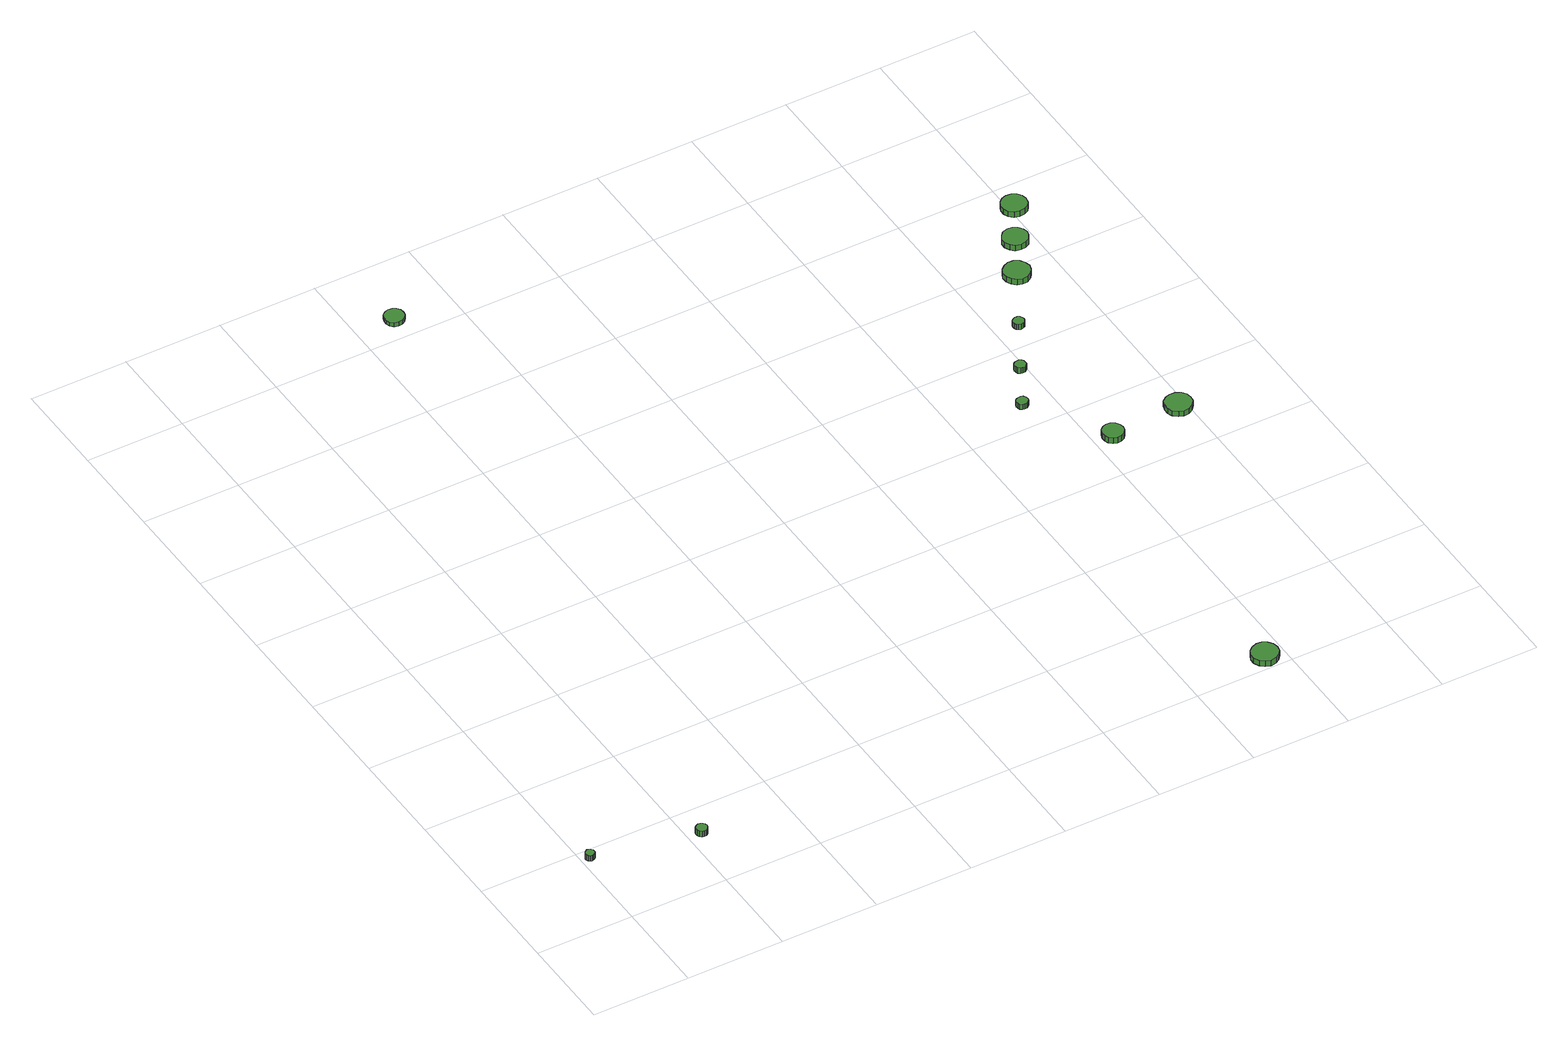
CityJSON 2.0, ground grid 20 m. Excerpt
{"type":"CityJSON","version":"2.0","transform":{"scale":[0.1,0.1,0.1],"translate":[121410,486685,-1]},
"CityObjects":{
"tree1":{"type":"SolitaryVegetationObject","attributes":{"function":"something"},"geometry":[{"type":"MultiSurface","lod":"1","boundaries":[[[0,1,2,3,4,5,6,7,8,9,10,11,12,13,14]],[[15,16,17,18,19,20,21,22,23,24,25,26,27,28,29]],[[0,29,28,1]],[[1,28,27,2]],[[2,27,26,3]],[[3,26,25,4]],[[4,25,24,5]],[[5,24,23,6]],[[6,23,22,7]],[[7,22,21,8]],[[8,21,20,9]],[[9,20,19,10]],[[10,19,18,11]],[[11,18,17,12]],[[12,17,16,13]],[[13,16,15,14]],[[14,15,29,0]]]}]},
"tree2":{"type":"SolitaryVegetationObject","attributes":{"function":"something"},"geometry":[{"type":"MultiSurface","lod":"1","boundaries":[[[30,31,32,33,34,35,36,37,38,39,40,41,42,43,44]],[[45,46,47,48,49,50,51,52,53,54,55,56,57,58,59]],[[30,59,58,31]],[[31,58,57,32]],[[32,57,56,33]],[[33,56,55,34]],[[34,55,54,35]],[[35,54,53,36]],[[36,53,52,37]],[[37,52,51,38]],[[38,51,50,39]],[[39,50,49,40]],[[40,49,48,41]],[[41,48,47,42]],[[42,47,46,43]],[[43,46,45,44]],[[44,45,59,30]]]}]},
"tree3":{"type":"SolitaryVegetationObject","attributes":{"function":"something"},"geometry":[{"type":"MultiSurface","lod":"1","boundaries":[[[60,61,62,63,64,65,66,67,68,69,70,71,72,73,74]],[[75,76,77,78,79,80,81,82,83,84,85,86,87,88,89]],[[60,89,88,61]],[[61,88,87,62]],[[62,87,86,63]],[[63,86,85,64]],[[64,85,84,65]],[[65,84,83,66]],[[66,83,82,67]],[[67,82,81,68]],[[68,81,80,69]],[[69,80,79,70]],[[70,79,78,71]],[[71,78,77,72]],[[72,77,76,73]],[[73,76,75,74]],[[74,75,89,60]]]}]},
"tree4":{"type":"SolitaryVegetationObject","attributes":{"function":"something"},"geometry":[{"type":"MultiSurface","lod":"1","boundaries":[[[90,91,92,93,94,95,96,97,98,99,100,101,102,103,104]],[[105,106,107,108,109,110,111,112,113,114,115,116,117,118,119]],[[90,119,118,91]],[[91,118,117,92]],[[92,117,116,93]],[[93,116,115,94]],[[94,115,114,95]],[[95,114,113,96]],[[96,113,112,97]],[[97,112,111,98]],[[98,111,110,99]],[[99,110,109,100]],[[100,109,108,101]],[[101,108,107,102]],[[102,107,106,103]],[[103,106,105,104]],[[104,105,119,90]]]}]},
"tree5":{"type":"SolitaryVegetationObject","attributes":{"function":"something"},"geometry":[{"type":"MultiSurface","lod":"1","boundaries":[[[120,121,122,123,124,125,126,127,128,129,130,131,132,133,134]],[[135,136,137,138,139,140,141,142,143,144,145,146,147,148,149]],[[120,149,148,121]],[[121,148,147,122]],[[122,147,146,123]],[[123,146,145,124]],[[124,145,144,125]],[[125,144,143,126]],[[126,143,142,127]],[[127,142,141,128]],[[128,141,140,129]],[[129,140,139,130]],[[130,139,138,131]],[[131,138,137,132]],[[132,137,136,133]],[[133,136,135,134]],[[134,135,149,120]]]}]},
"tree6":{"type":"SolitaryVegetationObject","attributes":{"function":"something"},"geometry":[{"type":"MultiSurface","lod":"1","boundaries":[[[150,151,152,153,154,155,156,157,158,159,160,161,162,163,164]],[[165,166,167,168,169,170,171,172,173,174,175,176,177,178,179]],[[150,179,178,151]],[[151,178,177,152]],[[152,177,176,153]],[[153,176,175,154]],[[154,175,174,155]],[[155,174,173,156]],[[156,173,172,157]],[[157,172,171,158]],[[158,171,170,159]],[[159,170,169,160]],[[160,169,168,161]],[[161,168,167,162]],[[162,167,166,163]],[[163,166,165,164]],[[164,165,179,150]]]}]},
"tree7":{"type":"SolitaryVegetationObject","attributes":{"function":"something"},"geometry":[{"type":"MultiSurface","lod":"1","boundaries":[[[180,181,182,183,184,185,186,187,188,189,190,191,192,193,194]],[[195,196,197,198,199,200,201,202,203,204,205,206,207,208,209]],[[180,209,208,181]],[[181,208,207,182]],[[182,207,206,183]],[[183,206,205,184]],[[184,205,204,185]],[[185,204,203,186]],[[186,203,202,187]],[[187,202,201,188]],[[188,201,200,189]],[[189,200,199,190]],[[190,199,198,191]],[[191,198,197,192]],[[192,197,196,193]],[[193,196,195,194]],[[194,195,209,180]]]}]},
"tree8":{"type":"SolitaryVegetationObject","attributes":{"function":"something"},"geometry":[{"type":"MultiSurface","lod":"1","boundaries":[[[210,211,212,213,214,215,216,217,218,219,220,221,222,223,224]],[[225,226,227,228,229,230,231,232,233,234,235,236,237,238,239]],[[210,239,238,211]],[[211,238,237,212]],[[212,237,236,213]],[[213,236,235,214]],[[214,235,234,215]],[[215,234,233,216]],[[216,233,232,217]],[[217,232,231,218]],[[218,231,230,219]],[[219,230,229,220]],[[220,229,228,221]],[[221,228,227,222]],[[222,227,226,223]],[[223,226,225,224]],[[224,225,239,210]]]}]},
"tree9":{"type":"SolitaryVegetationObject","attributes":{"function":"something"},"geometry":[{"type":"MultiSurface","lod":"1","boundaries":[[[240,241,242,243,244,245,246,247,248,249,250,251,252,253,254]],[[255,256,257,258,259,260,261,262,263,264,265,266,267,268,269]],[[240,269,268,241]],[[241,268,267,242]],[[242,267,266,243]],[[243,266,265,244]],[[244,265,264,245]],[[245,264,263,246]],[[246,263,262,247]],[[247,262,261,248]],[[248,261,260,249]],[[249,260,259,250]],[[250,259,258,251]],[[251,258,257,252]],[[252,257,256,253]],[[253,256,255,254]],[[254,255,269,240]]]}]},
"tree10":{"type":"SolitaryVegetationObject","attributes":{"function":"something"},"geometry":[{"type":"MultiSurface","lod":"1","boundaries":[[[270,271,272,273,274,275,276,277,278,279,280,281,282,283,284]],[[285,286,287,288,289,290,291,292,293,294,295,296,297,298,299]],[[270,299,298,271]],[[271,298,297,272]],[[272,297,296,273]],[[273,296,295,274]],[[274,295,294,275]],[[275,294,293,276]],[[276,293,292,277]],[[277,292,291,278]],[[278,291,290,279]],[[279,290,289,280]],[[280,289,288,281]],[[281,288,287,282]],[[282,287,286,283]],[[283,286,285,284]],[[284,285,299,270]]]}]},
"tree11":{"type":"SolitaryVegetationObject","attributes":{"function":"something"},"geometry":[{"type":"MultiSurface","lod":"1","boundaries":[[[300,301,302,303,304,305,306,307,308,309,310,311,312,313,314]],[[315,316,317,318,319,320,321,322,323,324,325,326,327,328,329]],[[300,329,328,301]],[[301,328,327,302]],[[302,327,326,303]],[[303,326,325,304]],[[304,325,324,305]],[[305,324,323,306]],[[306,323,322,307]],[[307,322,321,308]],[[308,321,320,309]],[[309,320,319,310]],[[310,319,318,311]],[[311,318,317,312]],[[312,317,316,313]],[[313,316,315,314]],[[314,315,329,300]]]}]},
"tree12":{"type":"SolitaryVegetationObject","attributes":{"function":"something"},"geometry":[{"type":"MultiSurface","lod":"1","boundaries":[[[330,331,332,333,334,335,336,337,338,339,340,341,342,343,344]],[[345,346,347,348,349,350,351,352,353,354,355,356,357,358,359]],[[330,359,358,331]],[[331,358,357,332]],[[332,357,356,333]],[[333,356,355,334]],[[334,355,354,335]],[[335,354,353,336]],[[336,353,352,337]],[[337,352,351,338]],[[338,351,350,339]],[[339,350,349,340]],[[340,349,348,341]],[[341,348,347,342]],[[342,347,346,343]],[[343,346,345,344]],[[344,345,359,330]]]}]}
},
"vertices":[
[21,168,31],[21,172,31],[18,175,31],[15,177,31],[11,178,31],[8,176,31],[5,174,31],[3,170,31],[3,167,31],[5,163,31],[8,160,31],[11,159,31],[15,160,31],[18,162,31],[21,165,31],[21,165,18],[18,162,18],[15,160,18],[11,159,18],[8,160,18],[5,163,18],[3,167,18],[3,170,18],[5,174,18],[8,176,18],[11,178,18],[15,177,18],[18,175,18],[21,172,18],[21,168,18],
[238,130,25],[237,135,25],[234,139,25],[230,141,25],[225,142,25],[221,140,25],[217,137,25],[215,133,25],[215,128,25],[217,124,25],[221,120,25],[225,119,25],[230,119,25],[234,122,25],[237,126,25],[237,126,12],[234,122,12],[230,119,12],[225,119,12],[221,120,12],[217,124,12],[215,128,12],[215,133,12],[217,137,12],[221,140,12],[225,142,12],[230,141,12],[234,139,12],[237,135,12],[238,130,12],
[501,1652,16],[500,1660,16],[495,1667,16],[488,1671,16],[479,1672,16],[471,1669,16],[465,1664,16],[462,1656,16],[462,1648,16],[465,1640,16],[471,1634,16],[479,1632,16],[488,1633,16],[495,1637,16],[500,1644,16],[500,1644,7],[495,1637,7],[488,1633,7],[479,1632,7],[471,1634,7],[465,1640,7],[462,1648,7],[462,1656,7],[465,1664,7],[471,1669,7],[479,1672,7],[488,1671,7],[495,1667,7],[500,1660,7],[501,1652,7],
[1387,29,22],[1385,40,22],[1378,49,22],[1369,55,22],[1358,56,22],[1347,52,22],[1339,45,22],[1334,35,22],[1334,24,22],[1339,13,22],[1347,6,22],[1358,2,22],[1369,4,22],[1378,9,22],[1385,18,22],[1385,18,9],[1378,9,9],[1369,4,9],[1358,2,9],[1347,6,9],[1339,13,9],[1334,24,9],[1334,35,9],[1339,45,9],[1347,52,9],[1358,56,9],[1369,55,9],[1378,49,9],[1385,40,9],[1387,29,9],
[1351,857,22],[1350,862,22],[1347,866,22],[1343,868,22],[1338,868,22],[1334,867,22],[1330,864,22],[1328,859,22],[1328,855,22],[1330,850,22],[1334,847,22],[1338,846,22],[1343,846,22],[1347,849,22],[1350,852,22],[1350,852,10],[1347,849,10],[1343,846,10],[1338,846,10],[1334,847,10],[1330,850,10],[1328,855,10],[1328,859,10],[1330,864,10],[1334,867,10],[1338,868,10],[1343,868,10],[1347,866,10],[1350,862,10],[1351,857,10],
[1458,697,25],[1456,706,25],[1451,713,25],[1443,718,25],[1434,719,25],[1426,716,25],[1419,710,25],[1416,702,25],[1416,693,25],[1419,685,25],[1426,679,25],[1434,676,25],[1443,677,25],[1451,681,25],[1456,689,25],[1456,689,12],[1451,681,12],[1443,677,12],[1434,676,12],[1426,679,12],[1419,685,12],[1416,693,12],[1416,702,12],[1419,710,12],[1426,716,12],[1434,719,12],[1443,718,12],[1451,713,12],[1456,706,12],[1458,697,12],
[1400,948,20],[1400,953,20],[1397,956,20],[1393,959,20],[1388,959,20],[1384,958,20],[1380,955,20],[1378,950,20],[1378,946,20],[1380,941,20],[1384,938,20],[1388,937,20],[1393,937,20],[1397,940,20],[1400,943,20],[1400,943,7],[1397,940,7],[1393,937,7],[1388,937,7],[1384,938,7],[1380,941,7],[1378,946,7],[1378,950,7],[1380,955,7],[1384,958,7],[1388,959,7],[1393,959,7],[1397,956,7],[1400,953,7],[1400,948,7],
[1461,1054,19],[1460,1059,19],[1457,1063,19],[1453,1065,19],[1448,1066,19],[1443,1064,19],[1440,1061,19],[1438,1057,19],[1438,1052,19],[1440,1048,19],[1443,1045,19],[1448,1043,19],[1453,1044,19],[1457,1046,19],[1460,1050,19],[1460,1050,7],[1457,1046,7],[1453,1044,7],[1448,1043,7],[1443,1045,7],[1440,1048,7],[1438,1052,7],[1438,1057,7],[1440,1061,7],[1443,1064,7],[1448,1066,7],[1453,1065,7],[1457,1063,7],[1460,1059,7],[1461,1054,7],
[1610,711,19],[1608,722,19],[1601,731,19],[1591,736,19],[1580,737,19],[1570,734,19],[1561,727,19],[1557,716,19],[1557,705,19],[1561,695,19],[1570,688,19],[1580,684,19],[1591,685,19],[1601,691,19],[1608,700,19],[1608,700,7],[1601,691,7],[1591,685,7],[1580,684,7],[1570,688,7],[1561,695,7],[1557,705,7],[1557,716,7],[1561,727,7],[1570,734,7],[1580,737,7],[1591,736,7],[1601,731,7],[1608,722,7],[1610,711,7],
[1545,1176,20],[1542,1187,20],[1536,1196,20],[1526,1202,20],[1515,1203,20],[1505,1199,20],[1497,1192,20],[1492,1182,20],[1492,1171,20],[1497,1161,20],[1505,1153,20],[1515,1150,20],[1526,1151,20],[1536,1157,20],[1542,1166,20],[1542,1166,7],[1536,1157,7],[1526,1151,7],[1515,1150,7],[1505,1153,7],[1497,1161,7],[1492,1171,7],[1492,1182,7],[1497,1192,7],[1505,1199,7],[1515,1203,7],[1526,1202,7],[1536,1196,7],[1542,1187,7],[1545,1176,7],
[1588,1256,23],[1585,1266,23],[1579,1275,23],[1570,1280,23],[1560,1281,23],[1549,1278,23],[1542,1271,23],[1537,1261,23],[1537,1251,23],[1542,1241,23],[1549,1234,23],[1560,1231,23],[1570,1232,23],[1579,1237,23],[1585,1246,23],[1585,1246,10],[1579,1237,10],[1570,1232,10],[1560,1231,10],[1549,1234,10],[1542,1241,10],[1537,1251,10],[1537,1261,10],[1542,1271,10],[1549,1278,10],[1560,1281,10],[1570,1280,10],[1579,1275,10],[1585,1266,10],[1588,1256,10],
[1632,1335,25],[1630,1345,25],[1624,1354,25],[1615,1359,25],[1604,1360,25],[1594,1357,25],[1586,1350,25],[1582,1340,25],[1582,1330,25],[1586,1320,25],[1594,1313,25],[1604,1310,25],[1615,1311,25],[1624,1316,25],[1630,1324,25],[1630,1324,12],[1624,1316,12],[1615,1311,12],[1604,1310,12],[1594,1313,12],[1586,1320,12],[1582,1330,12],[1582,1340,12],[1586,1350,12],[1594,1357,12],[1604,1360,12],[1615,1359,12],[1624,1354,12],[1630,1345,12],[1632,1335,12]
]}
